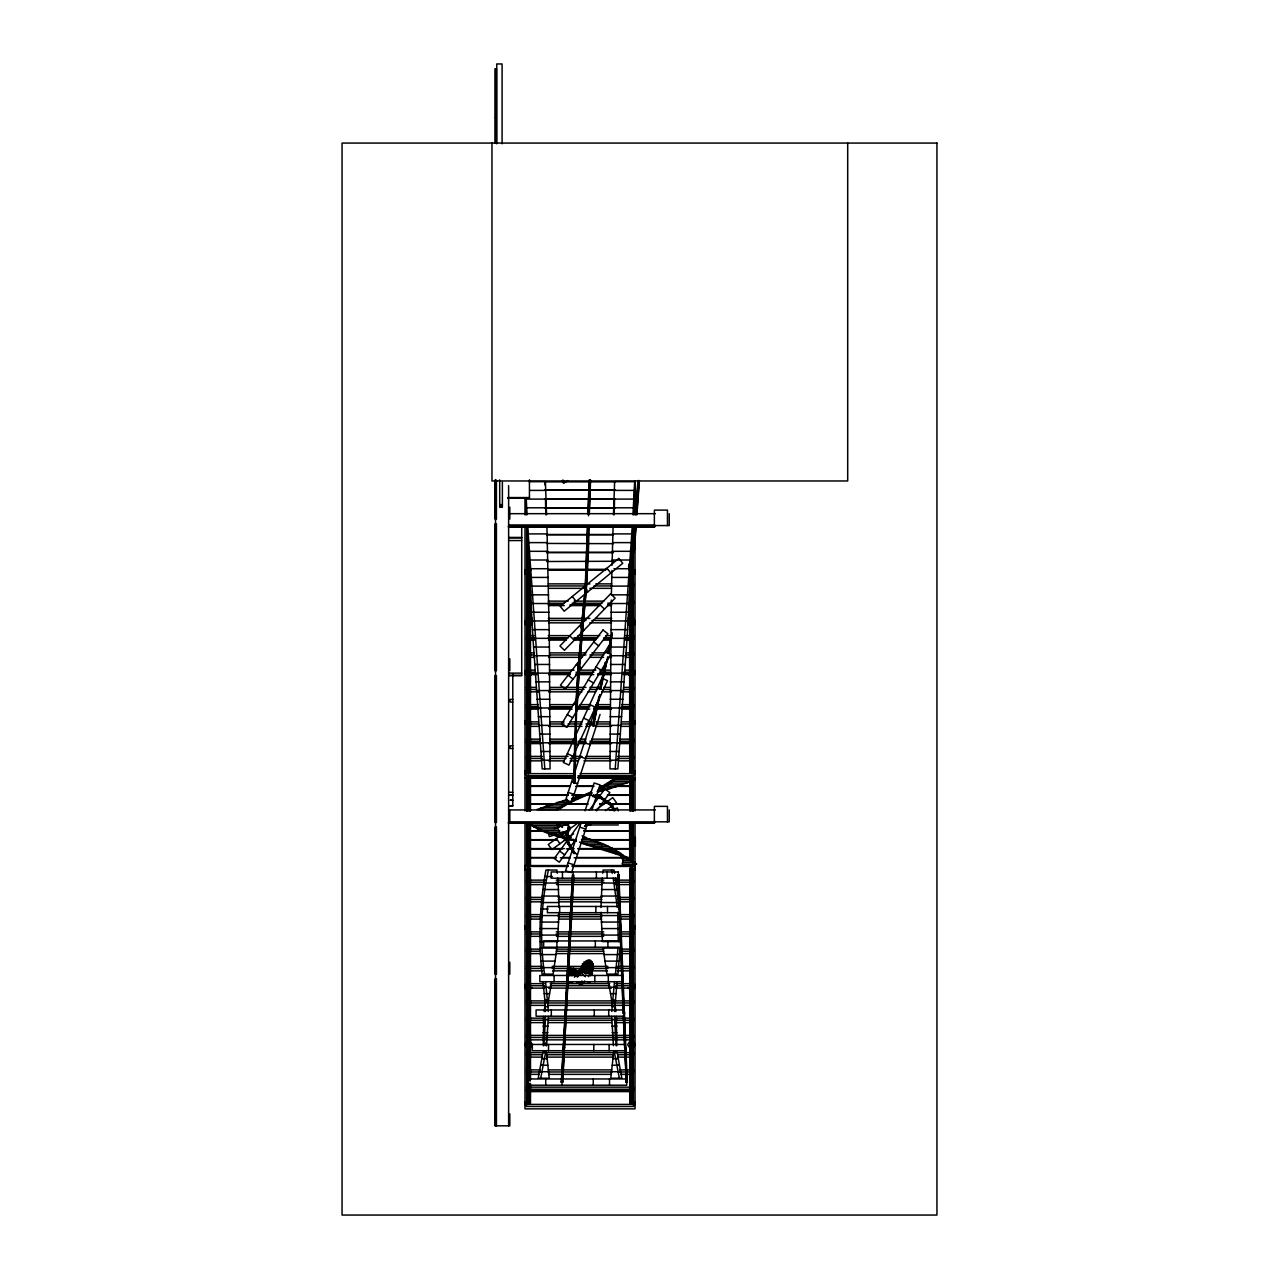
<?xml version="1.0" encoding="UTF-8"?>
<svg xmlns="http://www.w3.org/2000/svg" width="1279" height="1279" viewBox="0 0 1279 1279"><rect width="100%" height="100%" fill="white"/><g stroke="black" fill="none" stroke-linecap="round" stroke-linejoin="round"><path stroke-width="1.5" d="M546.948 526.948L549.331 638.349L550.05 768.887L542.168 768.887L532.975 638.349L526.884 526.948M633.137 526.948L627.062 638.349L617.853 768.887L609.987 768.887L611.298 600.043M600.986 907.435L602.249 878.145M619.771 923.694L619.995 941.584L602.441 941.584L601.034 912.311M569.794 975.461L569.011 971.768M613.44 1045.694L611.682 1016.421M616.75 1045.694L616.334 1016.421M614.4 1016.421L616.174 1045.694M540.17 948.091L556.957 948.091L553.104 974.118L542.072 974.118C538.315 939.489 539.674 904.285 545.941 870.024L556.973 870.024L557.308 873.269M540.026 941.584L557.58 941.584L558.987 912.311M583.448 970.505L583.432 972.008L585.926 973.895L588.468 972.392M573.871 782.668L575.166 743.691L575.294 782.7L573.871 782.668L575.294 782.7M574.079 782.924L574.655 743.786L575.87 744.058L574.655 743.786M574.575 783.036L575.166 743.691M575.086 782.94L575.662 743.802M618.301 941.584L617.693 912.311M543.287 1045.694L543.687 1016.421M546.581 1045.694L548.339 1016.421M611.922 570.466L611.394 594.831L629.652 594.831M614.192 514.766L614.544 499.098M612.049 565.238L613.073 526.948M613.456 514.766L614.623 481.687L635.023 481.687L633.681 514.766M574.655 744.266L576.589 704.889L575.87 744.058L574.447 744.01M575.15 744.378L575.87 705.193L577.293 705.289C579.627 645.335 588.9 585.91 588.9 525.861M575.662 744.298L576.605 704.905M587.477 525.813L585.158 589.395L581.258 627.717L582.664 627.861L581.258 627.733M587.908 513.886L589.139 480.105M585.366 589.491L586.581 589.443L585.158 589.347L586.581 589.491L585.334 589.603L587.685 525.733M588.116 513.982L589.347 480.025M585.862 589.539L588.196 525.717M588.548 515.773L589.859 480.009M586.374 589.523L588.692 525.765M589.123 514.014L590.354 480.057M589.331 513.934L590.562 480.153M611.778 1011.529L614.432 982.256M619.58 954.598L619.867 948.091L603.08 948.091L606.917 974.118L617.949 974.118L619.58 954.598L603.832 954.598M614.512 1011.529L617.038 982.256M592.801 796.369C592.561 793.348 604.615 796.417 601.738 798.911M634.656 481.687L632.945 514.766M561.305 1082.05L573.184 874.788L562.728 1082.13L561.305 1082.05L562.728 1082.13M561.497 1082.274L572.672 874.836M561.993 1082.386L572.464 875.028M562.504 1082.322L573.887 875.108M632.274 526.948L615.215 768.887M577.101 705.033L575.87 705.193L578.14 666.407L579.563 666.487L578.14 666.391M576.062 705.448L578.364 666.167M576.557 705.576L578.875 666.103M577.069 705.512L579.371 666.231M618.013 948.091L615.471 974.118M636.047 526.532L634.32 550.434L633.089 550.434L634.624 526.436M635.487 514.478L637.949 480.616M632.897 550.338L634.848 526.372M635.695 514.574L638.173 480.552M635.343 526.372L634.32 550.434M636.207 514.654L638.669 480.552M634.096 550.514L635.855 526.436M636.702 514.654L639.18 480.616M636.926 514.59L639.372 480.712M590.578 975.637L592.001 973.735L591.649 971.96M578.332 666.647L581.481 627.509M578.827 666.775L581.993 627.445M579.339 666.727L582.489 627.589M612.945 1058.708L613.552 1052.201L617.117 1052.201L621.818 1078.229L610.786 1078.229L612.945 1058.708L618.205 1058.708M602.729 873.269L603.048 870.024L614.08 870.024L614.655 873.269M581.433 627.973L585.382 589.139M581.929 628.133L585.83 589.763M582.441 628.085L586.342 589.715M544.167 1011.529L545.446 1001.777M543.847 1045.694L545.621 1016.421M609.188 804.075C612.721 802.205 605.846 806.042 603.08 799.903M579.547 842.078C598.572 848.648 621.146 850.311 636.654 864.076L622.106 864.076L623.177 860.543L620.427 855.267M547.94 1003.407L551.585 982.256M541.816 1058.708L542.904 1052.201L546.469 1052.201L549.235 1078.229L538.203 1078.229L541.816 1058.708L547.076 1058.708M545.637 1052.201L540.697 1078.229M548.419 870.024C540.969 904.141 539.578 939.537 544.55 974.118M599.915 694.801L593.12 725.769L596.638 704.137M592.641 725.577L597.165 702.491M593.12 725.769L598.78 696.911M593.632 725.769L599.755 694.529M524.982 571.089L524.982 574.063M524.982 621.066L524.982 624.024L527.076 626.118M532.416 622.553L530.034 626.118M524.982 671.043L524.982 674.001L527.076 676.095M524.982 721.004L524.982 723.962M524.982 770.981L524.982 773.939M524.982 867.354L524.982 870.312M524.982 925.948L524.982 928.906M524.982 984.542L524.982 987.5L527.076 989.594M524.982 1101.731L524.982 1104.688M635.039 574.063L635.039 571.089M635.039 723.962L635.039 721.004M635.039 773.939L635.039 770.981M635.039 870.312L635.039 867.354M635.039 928.906L635.039 925.948M635.039 1104.688L635.039 1101.731M607.557 658.813L600.283 689.205L605.351 662.298M599.803 689.013L601.05 689.029L599.803 689.013L605.511 662.57M600.283 689.205L606.118 662.122M600.794 689.221L607.717 657.118M567.62 973.447L568.42 969.882M567.972 973.415L569.155 968.059L572.177 968.842L571.377 972.408M570.018 968.187L568.819 973.543L569.858 973.767L571.058 968.411M571.089 972.232L571.873 968.667M581.593 966.684C596.558 943.278 596.558 990.09 581.593 966.684L593.904 966.684M586.374 972.679L589.107 960.689M610.93 643.929L608.005 653.329L612.129 632.513M607.541 653.121L608.788 653.153L607.541 653.121L611.97 634.176M608.005 653.329L611.89 636.702M608.516 653.345L611.106 642.266M566.405 834.5L568.739 826.442L569.667 827.129L567.78 834.851L566.405 834.5L567.78 834.851M566.645 834.34L568.531 826.634M567.157 834.372L569.043 826.666M567.636 834.579L569.507 826.874M628.533 566.853L633.697 550.066L629.907 567.205M628.676 567.141L633.169 550.034M629.14 567.364L633.697 550.066M629.652 567.396L634.144 550.29M654.736 526.74L653.777 525.141L509.218 525.141L508.259 526.74L654.736 526.74L654.976 525.141M508.259 822.989L509.218 821.39M594.111 712.483L565.59 800.254L571.537 802.189L600.059 714.417M580.89 823.66L565.59 870.743L571.537 872.678L587.573 823.324M585.079 810.79L594.111 782.972L600.059 784.906L592.017 809.655M568.116 844.3L569.331 843.532L574.703 853.365L568.116 844.3L569.331 843.532M573.983 853.557L575.182 852.789M591.537 972.807L588.308 976.676M601.849 678.094L563.304 762.476L568.979 765.066L607.525 680.684L603.256 678.749M530.465 1083.345L530.465 1103.217L528.131 1104.097L526.644 1103.217L526.644 868.825L528.131 867.945L530.465 868.825L530.465 1079.38M530.465 868.825L528.978 869.72L526.644 868.825M629.748 868.425C631.57 872.358 635.551 866.123 629.748 868.425L629.748 1103.601L631.043 1104.097L633.377 1103.217L633.377 868.825M530.465 590.386L530.465 772.452L528.131 773.331L526.644 772.452L526.644 572.576L530.273 572.177M629.748 572.177L633.377 572.576L629.748 572.976M630.275 771.749C628.069 773.187 632.945 774.211 633.377 772.452L633.377 572.576M593.008 796.625L593.36 795.25M608.804 645.767L561.561 724.106L566.901 727.335L610.754 654.608L605.415 651.395M532.128 674.001L530.034 676.095M532.128 987.5L530.034 989.594M529.394 573.727L529.906 572.129L528.547 571.153L527.204 572.129L527.715 573.727M527.715 621.386L527.715 623.704M527.715 671.363L527.715 673.665M632.306 573.727L632.833 572.129L631.474 571.153L630.115 572.129L630.627 573.727M527.715 721.324L527.715 723.642M632.306 623.704L632.306 621.386M527.715 771.301L527.204 772.9L528.547 773.891L529.906 772.02M527.715 778.447L527.715 780.75M632.306 673.665L632.306 671.363M632.306 723.642L632.306 721.324M580.106 822.941L554.239 858.529L559.291 862.206L575.886 839.376M589.331 810.246L604.823 788.919L609.875 792.596L596.622 810.838M632.306 780.75L632.306 778.447M527.715 926.268L527.715 928.586M527.715 984.862L527.715 987.18M632.306 869.976L632.833 868.393L631.474 867.402L630.115 869.272M527.715 1043.456L527.715 1045.774M632.306 928.586L632.306 926.268M527.715 1102.05L527.715 1104.369L529.394 1104.369L529.906 1102.77M632.306 987.18L632.306 984.862M632.306 1045.774L632.306 1043.456M583.911 971.496L591.585 961.872M568.02 844.044C565.846 840.863 566.597 828.376 568.452 838.257M567.796 834.547L566.389 834.803M575.438 974.774L581.385 967.643L580.874 972.903L585.446 976.708M574.447 977.22L576.813 974.374M578.859 971.912L582.425 967.643M577.309 977.188L580.874 972.903M576.781 982.464L579.499 983.839L581.881 980.993M579.499 983.839L582.361 983.823L584.727 980.961M621.834 978.611L623.257 978.563L621.834 978.611L618.365 874.756L626.726 1082.402L624.76 1051.45M619.1 875.044L617.661 875.108M619.26 909.369L619.755 909.257M620.651 943.886L621.146 943.774M623.225 1013.112L624.648 1013.064L623.225 1013.112L621.994 982.448M625.991 1082.13L627.429 1082.066M591.362 824.028L590.243 825.195L587.125 824.923M614.735 779.598L607.941 784.874L597.821 790.15L604.599 790.15L598.204 791.909M610.179 803.084L601.642 798.016L610.051 803.867M601.514 798.799L602.329 797.632M629.748 781.949L610.754 788.392L598.892 788.392L612.801 779.598L629.428 779.598M556.589 809.511L570.13 801.293M599.643 688.741L601.05 689.029M592.481 725.305L593.888 725.577M589.971 793.667L570.258 802.477L558.571 809.511L536.908 809.511L567.492 799.391M508.626 823.26L654.368 823.26L654.976 821.39M607.381 652.85L608.772 653.169M577.644 823.148L548.243 844.508L551.92 849.56L573.568 833.828M595.678 810.055L612.785 797.616L616.446 802.668L605.479 810.646M585.958 824.827L589.155 822.509M634.288 550.578L632.913 550.21M632.945 626.118L635.039 624.024L635.039 621.066M632.945 676.095L635.039 674.001L635.039 671.043M527.076 1041.042L524.694 1044.623L527.076 1048.188M530.034 1048.188L532.416 1044.623L530.034 1041.042M632.945 989.594L635.039 987.5L635.039 984.542M629.987 1041.042L627.605 1044.623L629.987 1048.188M632.945 1048.188L635.343 1044.623L632.945 1041.042M567.828 480.536L563.575 483.27L561.881 480.632M582.361 983.823L584.583 982.4M569.667 827.129L568.276 826.794M591.617 969.882L592.401 973.447L590.243 974.118M526.644 572.576L530.273 572.976M582.201 969.354L593.28 964.014M632.434 780.766L634.928 779.598L632.993 779.598M573.951 800.718L571.329 800.718L591.25 791.909M572.896 981.68L569.779 981.952M584.503 826.426L587.685 825.227L584.775 825.978M543.207 807.752L553.455 804.235M554.239 828.472L571.521 822.845M609.795 810.422L617.373 807.96L618.333 810.934M556.573 834.276L549.41 836.61L547.956 832.149M559.547 833.316L568.212 830.503M585.782 824.795L591.058 823.068M614.064 786.633L619.564 784.874M609.635 787.96L612.577 787.081M606.15 789.719L610.754 788.392M608.164 788.392L597.117 791.477M572.337 798.08L592.193 792.788M571.745 798.959L591.633 793.667L587.237 793.667M624.807 1047.389L626.039 1047.565L624.823 1047.837M590.243 981.952L587.125 981.68M577.564 971.512L573.488 968.315L571.569 968.699L573.935 971.081M570.866 971.496L581.961 969.914M568.819 972.2L583.624 970.074M568.803 973.239L583.608 971.129M568.995 974.518L585.638 972.136M569.283 975.525L580.394 973.943M571.441 975.621L578.859 974.566M591.202 973.543L592.401 973.447M569.155 968.059L572.177 968.842M585.031 973.303L586.661 972.52L591.426 974.886M529.01 481.687L545.398 481.687L546.565 514.766M544.63 481.863L615.391 481.863M544.63 489.889L615.391 489.889M544.63 490.129L615.391 490.129M529.778 490.401L545.733 490.401M614.304 490.401L634.688 490.401M507.635 497.563L529.442 497.563M507.635 498.218L529.442 498.218L529.442 479.801M544.63 498.81L615.391 498.81M634.336 499.098L525.685 499.098L526.34 514.766M499.705 504.613L502.375 504.613M499.705 505.956L502.375 505.956M526.037 507.795L633.984 507.795M544.63 507.971L615.391 507.971M510.609 513.678L655.36 513.678M508.626 525.573L669.237 525.573L669.237 513.678M509.218 526.021L653.777 526.021M508.626 527.012L654.368 527.012M527.204 533.903L547.156 533.903M612.865 533.903L632.817 533.903M546.597 534.51L613.424 534.51M546.597 534.734L613.424 534.734M508.866 537.42L521.72 537.42M508.866 537.931L521.72 537.931M508.866 540.553L521.72 540.553M527.619 542.616L547.396 542.616M612.625 542.616L632.402 542.616M546.597 543.431L613.424 543.671M528.051 551.313L547.636 551.313M612.385 551.313L631.97 551.313M546.597 552.352L613.424 552.352M546.597 552.592L613.424 552.592M528.483 560.01L547.86 560.01M612.161 560.01L630.323 560.01M546.597 561.513L613.424 561.273M528.946 568.723L548.067 568.723M613.936 568.723L631.091 568.723M548.563 569.299L607.525 569.299M524.982 570.194L530.881 570.194M548.563 570.194L605.559 570.194M629.14 570.194L635.039 570.194M529.41 577.421L548.259 577.421M611.762 577.421L630.627 577.421M548.291 583.879L589.923 583.879M595.87 583.879L611.746 583.879M548.291 585.958L585.958 585.958M593.888 585.958L611.746 585.958M529.874 586.118L548.451 586.118M611.57 586.118L630.147 586.118M548.563 588.34L583.943 588.34M589.843 588.34L611.458 588.34M530.369 594.831L548.627 594.831M548.291 601.13L568.116 601.13M574.063 601.13L603.8 601.13M548.291 603.208L564.151 603.208M572.081 603.208L601.817 603.208M607.781 603.208L611.746 603.208M530.865 603.528L548.787 603.528M611.234 603.528L629.156 603.528M548.291 604.695L562.168 604.695M570.098 604.695L599.835 604.695L604.471 609.108M607.781 604.695L611.746 604.695M548.563 605.591L564.295 605.591M570.178 605.591L599.659 605.591M607.525 605.591L611.458 605.591M531.377 612.241L548.931 612.241M611.09 612.241L628.644 612.241M526.468 618.381L532.416 618.381M548.291 618.381L589.923 618.381M595.87 618.381L611.746 618.381M627.605 618.381L633.553 618.381L633.553 620.459L627.605 620.459M526.468 620.459L532.416 620.459M548.291 620.459L585.958 620.459M591.905 620.459L611.746 620.459M531.888 620.939L549.075 620.939M610.946 620.939L628.133 620.939M548.563 622.841L581.977 622.841M589.843 622.841L611.458 622.841M532.432 629.636L549.203 629.636M610.818 629.636L627.605 629.636M526.468 635.631L534.398 635.631M548.291 635.631L570.098 635.631M578.028 635.631L599.835 635.631M605.782 635.631L611.746 635.631M625.623 635.631L633.553 635.631L633.553 637.709L625.623 637.709M526.468 637.709L534.398 637.709M548.291 637.709L568.116 637.709M574.063 637.709L597.853 637.709M603.8 637.709L609.763 637.709M532.975 638.349L549.331 638.349M610.707 638.349L627.062 638.349M526.468 639.196L534.398 639.196M550.274 639.196L566.133 639.196M574.063 639.196L595.87 639.196M603.8 639.196L609.763 639.196M625.623 639.196L633.553 639.196M530.881 640.092L534.814 640.092M548.563 640.092L566.261 640.092M574.111 640.092L595.726 640.092M603.592 640.092L611.458 640.092M625.207 640.092L629.14 640.092M533.519 647.046L549.426 647.046M610.595 647.046L626.502 647.046M526.468 652.882L534.398 652.882M550.274 652.882L585.958 652.882M591.905 652.882L605.782 652.882M625.623 652.882L633.553 652.882L633.553 654.96L625.623 654.96M526.468 654.96L534.398 654.96M550.274 654.96L585.958 654.96M589.923 654.96L603.8 654.96M534.078 655.743L549.538 655.743M610.499 655.743L625.943 655.743M530.881 657.342L534.814 657.342M548.563 657.342L581.977 657.342M589.843 657.342L603.592 657.342M607.525 657.342L611.458 657.342M625.207 657.342L629.14 657.342M534.654 664.456L549.618 664.456M610.403 664.456L625.367 664.456M526.468 670.132L534.398 670.132M550.274 670.132L574.063 670.132M578.028 670.132L595.87 670.132M599.835 670.132L609.763 670.132M625.623 670.132L633.553 670.132L633.553 672.226L623.64 672.226M526.468 672.226L534.398 672.226M550.274 672.226L570.098 672.226M576.046 672.226L593.888 672.226M599.835 672.226L609.763 672.226M508.866 673.122L521.72 673.122M535.246 673.154L549.698 673.154M610.323 673.154L624.791 673.154M526.468 673.713L536.381 673.713M550.274 673.713L570.098 673.713M576.046 673.713L591.905 673.713M597.853 673.713L609.763 673.713M623.64 673.713L633.553 673.713M530.881 674.593L536.78 674.593M548.563 674.593L570.178 674.593M576.078 674.593L593.776 674.593M597.693 674.593L611.458 674.593M623.241 674.593L629.14 674.593M508.866 675.232L521.72 675.232M508.866 675.744L521.72 675.744L521.72 526.356M535.821 681.851L549.762 681.851M610.259 681.851L624.2 681.851M526.468 687.383L536.381 687.383M550.274 687.383L585.958 687.383M589.923 687.383L599.835 687.383M603.8 687.383L609.763 687.383M623.64 687.383L633.553 687.383L633.553 689.477L623.64 689.477M526.468 689.477L536.381 689.477M550.274 689.477L583.975 689.477M589.923 689.477L597.853 689.477M603.8 689.477L609.763 689.477M536.429 690.564L549.826 690.564M610.195 690.564L623.592 690.564M530.881 691.843L538.747 691.843M548.563 691.843L581.977 691.843M587.876 691.843L595.726 691.843M601.626 691.843L611.458 691.843M621.274 691.843L629.14 691.843M537.036 699.261L549.874 699.261M610.147 699.261L622.985 699.261M512.783 699.389L510.113 699.389L510.113 702.043L512.783 702.043M526.468 704.633L538.363 704.633M550.274 704.633L574.063 704.633M580.011 704.633L589.923 704.633M595.87 704.633L609.763 704.633M621.658 704.633L633.553 704.633L633.553 706.727L621.658 706.727M526.468 706.727L538.363 706.727M550.274 706.727L572.081 706.727M578.028 706.727L589.923 706.727M593.888 706.727L609.763 706.727M537.66 707.974L549.922 707.974M610.099 707.974L622.377 707.974M526.468 708.214L538.363 708.214M550.274 708.214L570.098 708.214M578.028 708.214L587.94 708.214M593.888 708.214L609.763 708.214M621.658 708.214L633.553 708.214M530.881 709.094L538.747 709.094M548.563 709.094L572.145 709.094M578.044 709.094L589.843 709.094M593.776 709.094L611.458 709.094M621.274 709.094L629.14 709.094M538.283 716.672L549.97 716.672M610.067 716.672L621.738 716.672M526.468 721.884L538.363 721.884M550.274 721.884L564.151 721.884M570.098 721.884L581.993 721.884M587.94 721.884L591.905 721.884M595.87 721.884L609.763 721.884M621.658 721.884L633.553 721.884L633.553 723.978L621.658 723.978M526.468 723.978L538.363 723.978M550.274 723.978L564.151 723.978M568.116 723.978L581.993 723.978M585.958 723.978L591.905 723.978M595.87 723.978L609.763 723.978M538.907 725.369L549.986 725.369M610.035 725.369L621.114 725.369M530.881 726.36L538.747 726.36M548.563 726.36L581.977 726.36M585.91 726.36L589.843 726.36M595.726 726.36L611.458 726.36M621.274 726.36L629.14 726.36M539.546 734.082L550.018 734.082M610.003 734.082L620.475 734.082M526.468 739.15L540.346 739.15M550.274 739.15L574.063 739.15M580.011 739.15L585.958 739.15M591.905 739.15L609.763 739.15M619.675 739.15L633.553 739.15L633.553 741.228L619.675 741.228M526.468 741.228L540.346 741.228M550.274 741.228L574.063 741.228M578.028 741.228L585.958 741.228M589.923 741.228L609.763 741.228M526.468 742.715L540.346 742.715M550.274 742.715L572.081 742.715M578.028 742.715L585.958 742.715M589.923 742.715L609.763 742.715M619.675 742.715L633.553 742.715M540.186 742.779L550.034 742.779M609.987 742.779L619.835 742.779M530.881 743.611L540.713 743.611M548.563 743.611L574.111 743.611M578.044 743.611L585.91 743.611M589.843 743.611L611.458 743.611M619.324 743.611L629.14 743.611M512.783 745.833L510.113 745.833L510.113 748.487L512.783 748.487M540.841 751.476L550.034 751.476M609.987 751.476L619.18 751.476M526.468 756.401L542.328 756.401M550.274 756.401L568.116 756.401M572.081 756.401L581.993 756.401M585.958 756.401L609.763 756.401M617.693 756.401L633.553 756.401L633.553 758.479L617.693 758.479M526.468 758.479L542.328 758.479M550.274 758.479L566.133 758.479M570.098 758.479L580.011 758.479M585.958 758.479L609.763 758.479M541.497 760.19L550.05 760.19M609.987 760.19L618.524 760.19M530.881 760.861L540.713 760.861M548.563 760.861L564.295 760.861M570.178 760.861L578.044 760.861M583.943 760.861L611.458 760.861M619.324 760.861L629.14 760.861M574.063 773.651L526.468 773.651L526.468 775.729L574.063 775.729M580.011 773.651L633.553 773.651L633.553 775.729L578.028 775.729M526.468 777.216L574.063 777.216M578.028 777.216L633.553 777.216M530.881 777.456L574.111 777.456M578.044 777.456L629.14 777.456M524.982 778.112L574.111 778.112M578.044 778.112L635.039 778.112M610.818 781.357L629.364 781.357M608.388 783.116L626.838 783.116M605.559 784.874L621.946 784.874M530.881 786.137L570.178 786.137M576.078 786.137L593.776 786.137M599.659 786.137L603.592 786.137M615.391 786.137L629.14 786.137M530.881 786.377L570.178 786.377M576.078 786.377L593.776 786.377M599.659 786.377L603.592 786.377M615.391 786.377L629.14 786.377M602.361 786.633L616.558 786.633M509.058 792.293L512.783 792.293M509.058 794.946L512.783 794.946M530.881 795.058L568.228 795.058M572.145 795.058L589.843 795.058M595.726 795.058L599.659 795.058M607.525 795.058L629.14 795.058M509.058 795.266L512.783 795.266M530.881 795.298L568.228 795.298M572.145 795.298L589.843 795.298M595.726 795.298L599.659 795.298M607.525 795.298L629.14 795.298M575.598 797.201L581.833 797.201M572.113 798.959L577.82 798.959M512.783 800.158L510.113 800.158L512.783 800.494M562.744 800.718L567.908 800.718M556.701 802.477L570.258 802.477M530.881 803.979L552.496 803.979M564.295 803.979L587.876 803.979M599.659 803.979L603.592 803.979M611.458 803.979L629.14 803.979M530.881 804.219L587.876 804.219M599.659 804.219L603.592 804.219M611.458 804.219L629.14 804.219M509.058 805.706L512.783 805.706M509.058 806.042L512.783 806.042L512.783 673.841M545.797 805.994L563.687 805.994M541.065 807.752L560.921 807.752M508.626 809.927L655.36 809.927M508.626 821.837L669.237 821.837L669.237 809.927M508.994 822.989L654.368 823.26M557.308 823.596L528.866 823.596C542.744 833.396 560.138 837.281 576.333 841.198L542.104 830.631L529.09 823.596M556.813 824.955L567.812 824.955M586.709 824.955L618.381 824.955M531.185 825.355L559.738 825.355L562.616 827.113M533.919 827.113L558.827 827.113M537.34 828.872L556.541 828.872M541.337 830.631L559.738 830.631M530.881 830.758L544.63 830.758M583.943 830.758L629.14 830.758M530.881 830.998L544.63 830.998M583.943 830.998L629.14 830.998M545.893 832.389L565.894 832.389M550.913 834.148L563.927 834.148M556.349 835.906L570.866 835.906M562.12 837.665L571.377 837.665M582.792 837.665C596.909 840.399 611.474 846.522 623.161 855.267L619.915 855.267L580.586 842.957L600.139 842.957M568.132 839.424L573.823 839.424M581.529 839.424L591.154 839.424M530.881 839.679L556.429 839.679M564.295 839.679L568.228 839.679M591.809 839.679L629.14 839.679M530.881 839.919L556.429 839.919M564.295 839.919L568.228 839.919M591.809 839.919L629.14 839.919M582.137 841.198L595.694 841.198M586.853 844.716L604.423 844.716M593.04 846.474L608.484 846.474M599.052 848.233L612.241 848.233M530.881 848.601L564.295 848.601M568.228 848.601L574.111 848.601M578.044 848.601L599.659 848.601M609.491 848.601L629.14 848.601M530.881 848.84L562.328 848.84M566.261 848.84L572.145 848.84M578.044 848.84L605.559 848.84M611.458 848.84L629.14 848.84M604.823 849.991L615.647 849.991M610.275 851.75L618.62 851.75M615.327 853.509L621.146 853.509M621.914 857.026L626.71 857.026M530.881 857.522L556.429 857.522M562.328 857.522L570.178 857.522M576.078 857.522L621.274 857.522M625.207 857.522L629.14 857.522M530.881 857.761L556.429 857.761M560.362 857.761L570.178 857.761M574.111 857.761L623.241 857.761M622.825 858.785L630.179 858.785M623.177 860.543L633.025 860.543L633.185 822.829M622.937 862.302L635.183 862.302M524.982 865.563L568.228 865.563M572.145 865.563L635.039 865.563M524.982 866.443L568.228 866.443M572.145 866.443L635.039 866.443M544.806 876.531L552.384 876.531M526.468 880.128L546.309 880.128M556.221 880.128L603.8 880.128M613.728 880.128L633.553 880.128L633.553 882.206L615.711 882.206M526.468 882.206L544.326 882.206M556.221 882.206L603.8 882.206M543.767 883.038L558.188 883.038L559.035 907.435M601.833 883.038L616.254 883.038L618.924 907.435M530.881 884.588L544.63 884.588M556.429 884.588L601.626 884.588M615.391 884.588L629.14 884.588M542.856 889.544L558.603 889.544M601.418 889.544L617.165 889.544M542.104 896.051L558.891 896.051M601.146 896.051L617.933 896.051M526.468 897.378L542.328 897.378M558.204 897.378L601.817 897.378M617.693 897.378L633.553 897.378L633.553 899.457L617.693 899.457M526.468 899.457L542.328 899.457M558.204 899.457L601.817 899.457M530.881 901.839L540.713 901.839M558.395 901.839L601.626 901.839M619.324 901.839L629.14 901.839M541.481 902.542L559.019 902.542M601.002 902.542L618.556 902.542M540.969 909.049L548.052 909.049M526.468 914.629L542.328 914.629M558.204 914.629L601.817 914.629M619.675 914.629L633.553 914.629L633.553 916.723L619.675 916.723M540.585 915.556L558.939 915.556M601.082 915.556L619.436 915.556L619.723 922.063L601.274 922.063M526.468 916.723L542.328 916.723M558.204 916.723L601.817 916.723M530.881 919.089L540.713 919.089M558.395 919.089L601.626 919.089M619.324 919.089L629.14 919.089M540.298 922.063L558.747 922.063M540.106 928.57L558.459 928.57M601.562 928.57L619.915 928.57M526.468 931.879L540.346 931.879M556.221 931.879L603.8 931.879M621.658 931.879L633.553 931.879L633.553 933.974L621.658 933.974M526.468 933.974L540.346 933.974M556.221 933.974L603.8 933.974M540.01 935.077L558.076 935.077M601.945 935.077L620.011 935.077M530.881 936.34L540.713 936.34M556.429 936.34L603.592 936.34M621.274 936.34L629.14 936.34M526.468 949.13L540.346 949.13M556.221 949.13L603.8 949.13M621.658 949.13L633.553 949.13L633.553 951.224L621.658 951.224M526.468 951.224L540.346 951.224M556.221 951.224L603.8 951.224M530.881 953.606L540.713 953.606M556.429 953.606L603.592 953.606M619.324 953.606L629.14 953.606M540.441 954.598L556.189 954.598M540.857 961.105L555.278 961.105M604.743 961.105L619.164 961.105M526.468 966.396L542.328 966.396M552.256 966.396L581.993 966.396M591.905 966.396L607.781 966.396M617.693 966.396L633.553 966.396L633.553 968.475L617.693 968.475M541.417 967.611L554.255 967.611M605.782 967.611L618.604 967.611M526.468 968.475L542.328 968.475M552.256 968.475L581.993 968.475M591.905 968.475L607.781 968.475M530.881 970.857L542.68 970.857M552.496 970.857L568.228 970.857M574.111 970.857L580.011 970.857M591.809 970.857L607.525 970.857M617.357 970.857L629.14 970.857M526.468 983.647L544.326 983.647M550.274 983.647L609.763 983.647M615.711 983.647L633.553 983.647L633.553 985.725L615.711 985.725M526.468 985.725L544.326 985.725M550.274 985.725L609.763 985.725M542.983 982.256L543.543 987.132L550.673 987.132M608.436 982.256L609.348 987.132L616.478 987.132M530.881 988.107L544.63 988.107M548.563 988.107L611.458 988.107M615.391 988.107L629.14 988.107M543.543 987.132L544.23 993.639L549.49 993.639M609.348 987.132L610.531 993.639L615.791 993.639M544.23 993.639L544.838 1000.146L548.403 1000.146M610.531 993.639L611.618 1000.146L615.183 1000.146M526.468 1000.897L633.553 1000.897L633.553 1002.976L526.468 1002.976M530.881 1005.358L544.63 1005.358M548.563 1005.358L629.14 1005.358M544.726 1006.653L548.036 1006.653L548.243 1011.529M611.986 1006.653L615.295 1006.653L615.854 1011.529M526.468 1018.148L544.326 1018.148M548.291 1018.148L611.746 1018.148M615.711 1018.148L633.553 1018.148L633.553 1020.226L615.711 1020.226M543.415 1019.667L548.387 1019.667M611.634 1019.667L616.606 1019.667M526.468 1020.226L544.326 1020.226M548.291 1020.226L611.746 1020.226M530.881 1022.608L544.63 1022.608M548.563 1022.608L611.458 1022.608M615.391 1022.608L629.14 1022.608M543.063 1026.174L548.243 1026.174M611.778 1026.174L616.958 1026.174M542.936 1032.681L547.908 1032.681M612.129 1032.681L617.086 1032.681M526.468 1035.398L633.553 1035.398L633.553 1037.477L526.468 1037.477M542.999 1039.188L547.348 1039.188M612.673 1039.188L617.022 1039.188M530.881 1039.859L629.14 1039.859M526.468 1052.649L633.553 1052.649L633.553 1054.727L617.693 1054.727M526.468 1054.727L542.328 1054.727M546.309 1054.727L613.728 1054.727M530.881 1057.109L542.68 1057.109M546.597 1057.109L613.424 1057.109M617.357 1057.109L629.14 1057.109M540.633 1065.215L547.78 1065.215M612.241 1065.215L619.388 1065.215M526.468 1069.899L540.346 1069.899M548.291 1069.899L611.746 1069.899M619.675 1069.899L633.553 1069.899L633.553 1071.978L619.675 1071.978M539.418 1071.722L548.515 1071.722M611.506 1071.722L620.603 1071.722M526.468 1071.978L540.346 1071.978M548.291 1071.978L611.746 1071.978M530.881 1074.36L538.747 1074.36M548.563 1074.36L611.458 1074.36M621.274 1074.36L629.14 1074.36M526.468 1087.15L633.553 1087.15L633.553 1089.228L526.468 1089.228M526.468 1090.715L633.553 1090.715M530.881 1091.611L629.14 1091.611M568.739 973.879L569.779 974.118M593.056 795.378L602.297 797.792M592.832 795.842L602.281 798.32M593.312 796.497L602.041 798.767M594.751 797.089L599.995 798.448M590.211 724.474L596.158 726.408M584.295 742.683L590.243 744.618M579.755 756.656L585.702 758.591M571.617 781.725L577.564 783.643M590.211 794.978L596.158 796.897M568.132 792.42L574.079 794.355M579.755 827.145L585.702 829.08M571.617 852.214L577.564 854.148M568.132 862.909L574.079 864.844M582.089 835.906L586.597 837.665M584.951 837.665L589.315 839.424M593.68 841.198L596.542 842.365M597.964 842.957L602.105 844.716M619.915 855.267L630.371 860.543L634.176 864.076M597.501 687.59L603.192 690.18M589.747 704.585L595.422 707.191M583.56 718.111L589.251 720.701M572.321 742.731L577.996 745.337M567.332 753.667L573.008 756.257M582.201 964.014L593.28 969.354M588.916 971.033L592.081 972.616M588.82 972.152L592.001 973.735M595.998 666.983L601.354 670.212M588.244 679.852L593.6 683.066M573.903 703.626L579.259 706.855M567.3 714.577L572.656 717.791M629.987 626.118L627.605 622.553M629.987 676.095L627.893 674.001M559.722 825.355L562.344 827.113M629.987 989.594L627.893 987.5M602.009 797.664L610.259 803.388M601.833 798.767L609.683 804.219M599.403 796.385L604.455 800.062M566.197 842.094L571.249 845.755M559.61 851.143L564.678 854.804M593.744 642.01L598.7 645.831M576.381 664.536L581.321 668.341M568.116 675.264L573.056 679.069M579.723 625.607L584.199 629.971M569.763 635.871L574.239 640.219M573.488 968.315L577.069 971.896M573.695 973.703L576.078 976.085M574.191 969.258L575.486 972.008M606.885 568.196L610.834 573.04M583.895 586.997L587.844 591.841M572.241 596.526L576.189 601.37M583.911 961.872L591.585 971.496M632.306 771.301L632.306 773.619L630.115 772.9M607.941 801.134L611.602 806.202M565.254 832.149L568.931 837.201M556.301 838.656L559.962 843.708M527.715 869.976L527.204 868.393L528.547 867.402L529.906 869.272M632.306 1102.05L632.306 1104.369L630.115 1103.649M610.355 803.26L615.183 810.055M610.323 803.564L615.135 810.358M609.955 803.931L614.783 810.726M609.491 804.155L614.016 810.886M562.92 479.977L564.599 482.599M569.059 843.516L574.926 852.773M568.611 843.74L574.463 852.997M568.212 844.06L574.239 853.573M575.182 969.13L575.998 970.825M568.004 823.996L569.938 829.943M557.628 827.369L559.067 831.83M654.001 822.989L653.777 821.39M586.374 960.689L589.107 972.679M619.34 1078.229L614.384 1052.201M611.602 870.024L612.241 873.269M613.185 878.145L617.309 907.435M567.556 834.404L569.187 843.66M567.045 834.42L568.675 843.66M566.565 834.579L568.196 843.836M615.487 878.145L616.254 883.038M614.591 1001.777L615.295 1006.653M611.618 1000.146L612.561 1006.653M545.589 982.256L548.036 1006.653M557.772 878.145L558.188 883.038M544.806 768.887L527.747 526.948M544.838 1000.146L545.509 1011.529M619.244 912.311L619.436 915.556M527.076 514.766L526.245 499.098M545.877 1042.433L546.021 1045.694M618.876 874.836L627.222 1082.29M618.365 874.756L626.726 1082.402M617.885 875.316L622.058 978.819M622.122 980.737L623.433 1013.336M623.512 1015.238L626.214 1082.338M623.369 1016.949L624.616 1047.613M545.03 481.687L545.126 485.173M545.478 499.098L545.829 514.766M847.705 143.072L847.705 480.968L491.967 480.968L491.967 143.072M667.462 525.573L667.462 510.113L654.368 510.113L654.368 525.573M667.462 821.837L667.462 806.362L654.368 806.362L654.368 821.837M635.343 837.297L635.343 846.218M635.039 480.968L635.039 514.925M635.039 525.813L635.039 810.918M635.039 822.829L635.039 1108.861L524.982 1108.861L524.982 822.829M633.553 583.879L633.553 585.958M633.553 601.13L633.553 603.208M633.377 526.564L633.377 538.475M633.377 552.352L633.377 570.194M633.377 777.216L633.377 810.918M633.377 822.829L633.377 860.495M633.185 526.564L633.185 570.194M633.185 572.177L633.185 772.852M633.185 777.216L633.185 810.918M633.185 868.425L633.185 1103.601M632.657 526.564L632.657 570.194M632.657 571.873L632.657 773.171M632.657 777.216L632.657 810.918M632.657 822.829L632.657 860.495M632.657 868.121L632.657 1103.921M631.89 540.457L631.89 552.352M631.89 556.317L631.89 570.194M631.89 573.456L631.89 773.331M631.89 777.216L631.89 810.918M631.89 822.829L631.89 860.495M631.89 869.72L631.89 1104.097M631.043 566.229L631.043 570.194M631.043 573.456L631.043 773.331M631.043 777.216L631.043 810.918M631.043 822.829L631.043 860.495M631.043 869.72L631.043 1104.097M630.275 566.229L630.275 570.194M630.275 573.28L630.275 773.171M630.275 777.216L630.275 810.918M630.275 822.829L630.275 860.495M630.275 869.544L630.275 1103.921M629.572 590.386L629.748 772.852M629.748 777.216L629.748 810.918M629.572 822.829L629.748 858.513M609.523 1078.964L609.523 1085.216M609.124 1044.463L609.124 1050.714M608.708 1009.962L608.708 1016.213M608.308 975.461L608.308 981.712M607.893 940.96L607.893 947.211M607.493 906.459L607.493 912.694M607.077 871.958L607.077 878.193M596.366 871.958L596.366 878.193M595.854 906.459L595.854 912.694M595.327 940.96L595.327 947.211M594.815 975.461L594.815 981.712M594.287 1009.962L594.287 1016.213M593.776 1044.463L593.776 1050.714M593.248 1078.964L593.248 1085.216M573.168 871.958L573.168 878.193M571.313 906.459L571.313 912.694M569.443 940.96L569.443 947.211M567.588 975.461L567.588 981.712M565.734 1009.962L565.734 1016.213M563.863 1046.03L563.863 1050.714M562.456 871.958L562.456 878.193M562.009 1078.964L562.009 1085.216M559.674 906.459L559.674 912.694M556.893 940.96L556.893 947.211M554.095 975.461L554.095 981.712M551.313 1009.962L551.313 1016.213M548.515 1044.463L548.515 1050.714M545.733 1078.964L545.733 1085.216M530.465 777.216L530.465 810.918M530.465 824.811L530.465 866.443M530.273 590.786L530.273 772.852M530.273 777.216L530.273 810.918M530.273 824.811L530.273 866.443M530.273 868.425L530.273 1080.963M530.273 1083.745L530.273 1103.601M529.746 573.28L529.746 773.171M529.746 777.216L529.746 810.918M529.746 822.829L529.746 866.443M529.746 869.544L529.746 1080.084M529.746 1084.064L529.746 1103.921M528.978 573.456L528.978 773.331M528.978 777.216L528.978 810.918M528.978 822.829L528.978 866.443M528.978 869.72L528.978 1080.259M528.978 1084.24L528.978 1104.097M528.131 542.44L528.131 570.194M528.131 573.456L528.131 773.331M528.131 777.216L528.131 810.918M528.131 822.829L528.131 866.443M528.131 869.72L528.131 1104.097M527.364 526.564L527.364 570.194M527.364 571.873L527.364 773.171M527.364 777.216L527.364 810.918M527.364 822.829L527.364 866.443M527.364 868.121L527.364 1103.921M526.836 526.564L526.836 570.194M526.836 572.177L526.836 772.852M526.836 777.216L526.836 810.918M526.836 822.829L526.836 866.443M526.836 868.425L526.836 1103.601M526.644 526.564L526.644 570.194M526.644 777.216L526.644 810.918M526.644 822.829L526.644 866.443M524.982 498.81L524.982 514.925M524.982 525.813L524.982 810.918M509.809 507.139L509.809 519.034M509.809 658.829L509.809 670.724M509.809 810.534L509.809 822.429M509.809 962.224L509.809 974.118M509.809 1113.913L509.809 1125.824L494.941 1125.824L494.941 1077.35L496.428 1077.35L496.428 1125.824M508.626 485.604L508.626 1125.824M502.375 482.215L502.375 507.283L499.705 507.283L499.705 479.865M502.087 143.792L502.087 63.95L496.732 63.95L496.732 143.792M496.428 143.2L496.428 118.004L494.941 118.004L494.941 143.2M496.428 480.264L496.428 519.034L494.941 519.034L494.941 480.264M495.533 479.609L495.533 1125.824M582.872 964.334C585.798 988.587 603.656 951.512 582.872 964.334M584.135 964.942C586.294 982.943 599.547 955.413 584.135 964.942M585.814 965.757C586.885 974.198 593.088 961.328 585.814 965.757M603.001 630.003L560.41 685.24L565.366 689.045L607.957 633.824L603.001 630.003M610.643 593.792L559.946 645.959L564.439 650.308L615.119 598.156L610.643 593.792M570.818 909.353L572.017 909.609L570.818 909.353M568.963 943.854L570.162 944.126L568.963 943.854M567.093 978.355L568.308 978.627L567.093 978.355M565.238 1012.856L566.437 1013.128L565.238 1012.856M563.384 1047.357L564.583 1047.629L563.384 1047.357M618.796 558.459L560.218 606.374L564.167 611.202L622.745 563.304L618.796 558.459M496.428 68.826L494.941 68.826L494.941 117.284L496.428 117.284L496.428 68.826M936.947 143.072L342.053 143.072L342.053 1215.05L936.947 1215.05L936.947 143.072M496.428 523.91L494.941 523.91L494.941 572.384L496.428 572.384L496.428 523.91M496.428 573.088L494.941 573.088L494.941 621.562L496.428 621.562L496.428 573.088M496.428 622.265L494.941 622.265L494.941 670.724L496.428 670.724L496.428 622.265M496.428 675.616L494.941 675.616L494.941 724.074L496.428 724.074L496.428 675.616M496.428 724.793L494.941 724.793L494.941 773.251L496.428 773.251L496.428 724.793M496.428 773.971L494.941 773.971L494.941 822.429L496.428 822.429L496.428 773.971M496.428 827.305L494.941 827.305L494.941 875.763L496.428 875.763L496.428 827.305M618.381 871.958L551.153 871.958L551.153 878.193L618.381 878.193L618.381 871.958M496.428 876.483L494.941 876.483L494.941 924.941L496.428 924.941L496.428 876.483M619.771 906.459L547.396 906.459L547.396 912.694L619.771 912.694L619.771 906.459M496.428 925.66L494.941 925.66L494.941 974.118L496.428 974.118L496.428 925.66M621.162 940.96L543.623 940.96L543.623 947.211L621.162 947.211L621.162 940.96M622.553 975.461L539.85 975.461L539.85 981.712L622.553 981.712L622.553 975.461M496.428 978.995L494.941 978.995L494.941 1027.469L496.428 1027.469L496.428 978.995M623.928 1009.962L536.093 1009.962L536.093 1016.213L623.928 1016.213L623.928 1009.962M496.428 1028.172L494.941 1028.172L494.941 1076.646L496.428 1076.646L496.428 1028.172M625.319 1044.463L532.32 1044.463L532.32 1050.714L625.319 1050.714L625.319 1044.463M626.71 1078.964L528.547 1078.964L528.547 1085.216L626.71 1085.216L626.71 1078.964M633.553 1104.401L526.468 1104.401L526.468 1106.479L633.553 1106.479L633.553 1104.401"/></g></svg>
